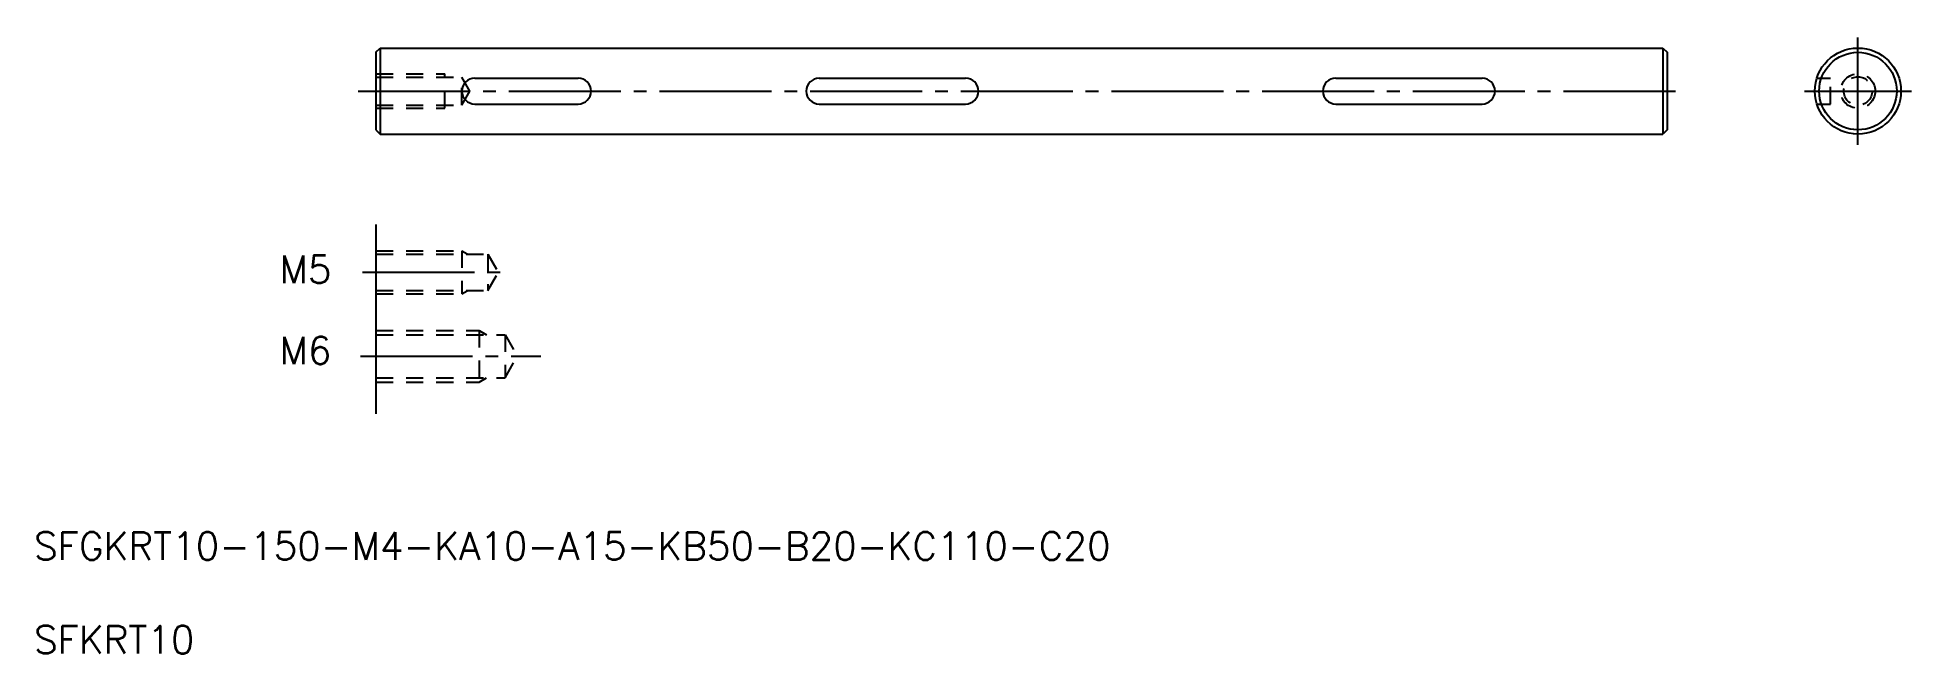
# Model space of a CAD drawing. Extents: x 40 to 258, y 73 to 144.
import ezdxf

# ---------------------------------------------------------------- set-up
doc = ezdxf.new("R2010")
doc.units = 0
doc.linetypes.add('CENTER', pattern=[17.5, 13, -1.5, 1.5, -1.5])
doc.linetypes.add('DASHED', pattern=[3.5, 2, -1.5])
doc.layers.get('0').update_dxf_attribs({"linetype": 'CONTINUOUS'})
doc.layers.add('CENTER', color=1, linetype='CENTER')
doc.styles.get("Standard").update_dxf_attribs({"font": 'txt.shx', "bigfont": '@extfont2.shx'})

msp = doc.modelspace()

# ---------------------------------------------------------------- linework, layer by layer
at = {"color": 7, "linetype": 'CONTINUOUS'}
for p, q in [((79.19, 142.7), (79.69, 143.2)), ((79.19, 142.7), (79.19, 133.7)), ((79.69, 143.2), (228.69, 143.2)), ((79.69, 143.2), (79.69, 133.2)), ((228.69, 143.2), (228.69, 133.2)), ((228.69, 143.2), (229.19, 142.7)), ((229.19, 142.7), (229.19, 133.7)), ((90.69, 139.7), (102.69, 139.7)), ((130.69, 139.7), (147.69, 139.7)), ((190.69, 139.7), (207.69, 139.7)), ((90.69, 136.7), (102.69, 136.7)), ((130.69, 136.7), (147.69, 136.7)), ((190.69, 136.7), (207.69, 136.7)), ((79.19, 133.7), (79.69, 133.2)), ((79.69, 133.2), (228.69, 133.2)), ((229.19, 133.7), (228.69, 133.2)), ((79.19, 122.7), (79.19, 100.75)), ((79.19, 119.67), (79.19, 114.67)), ((79.19, 110.42), (79.19, 104.42))]:
    msp.add_line(p, q, dxfattribs=at)
at = {"color": 3, "linetype": 'DASHED'}
for p, q in [((79.19, 140.2), (87.19, 140.2)), ((79.19, 139.82), (89.19, 139.82)), ((87.19, 136.2), (87.19, 140.2)), ((89.19, 136.57), (89.19, 139.82)), ((90.12, 138.2), (89.19, 139.82)), ((246.64, 139.7), (248.15, 139.7)), ((248.15, 136.7), (248.15, 139.7)), ((89.19, 136.57), (90.12, 138.2)), ((79.19, 136.57), (89.19, 136.57)), ((79.19, 136.2), (87.19, 136.2)), ((246.64, 136.7), (248.15, 136.7)), ((79.19, 119.67), (89.19, 119.67)), ((79.19, 119.27), (92.19, 119.27)), ((89.19, 119.67), (89.19, 114.67)), ((89.19, 119.67), (89.8, 119.32)), ((92.19, 119.27), (92.19, 115.07)), ((92.19, 119.27), (93.4, 117.17)), ((92.19, 115.07), (93.4, 117.17)), ((79.19, 115.07), (92.19, 115.07)), ((79.19, 114.67), (89.19, 114.67)), ((89.19, 114.67), (89.8, 115.02)), ((79.19, 110.42), (91.19, 110.42)), ((79.19, 109.92), (94.19, 109.92)), ((91.19, 110.42), (91.19, 104.42)), ((91.19, 110.42), (92.05, 109.92)), ((94.19, 109.92), (95.63, 107.42)), ((94.19, 109.92), (94.19, 104.92)), ((94.19, 104.92), (95.63, 107.42)), ((79.19, 104.92), (94.19, 104.92)), ((91.19, 104.42), (92.05, 104.92)), ((79.19, 104.42), (91.19, 104.42))]:
    msp.add_line(p, q, dxfattribs=at)
for p, q in [((89.44, 133.2), (89.44, 133.2)), ((99.19, 133.2), (99.19, 133.2))]:
    msp.add_line(p, q)
at = {"color": 7, "linetype": 'CONTINUOUS'}
for radius in [5, 4.5]:
    msp.add_circle((251.35, 138.2), radius, dxfattribs=at)
at = {"color": 3, "linetype": 'DASHED'}
for radius in [2, 1.65]:
    msp.add_circle((251.35, 138.2), radius, dxfattribs=at)
at = {"color": 7, "linetype": 'CONTINUOUS'}
for centre, start, end in [((90.69, 138.2), 90, 270), ((102.69, 138.2), 270, 90), ((130.69, 138.2), 90, 270), ((147.69, 138.2), 270, 90), ((190.69, 138.2), 90, 270), ((207.69, 138.2), 270, 90)]:
    msp.add_arc(centre, 1.5, start, end, dxfattribs=at)
at = {"layer": 'CENTER', "color": 1, "linetype": 'CENTER'}
for p, q in [((251.35, 131.97), (251.35, 144.42)), ((77.14, 138.2), (231.23, 138.2)), ((245.13, 138.2), (257.57, 138.2)), ((77.63, 117.17), (94.89, 117.17)), ((77.41, 107.42), (98.34, 107.42))]:
    msp.add_line(p, q, dxfattribs=at)

# ---------------------------------------------------------------- texts
at = {"color": 7, "linetype": 'CONTINUOUS'}
for s, p in [('M5', (68, 115.91)), ('M6', (68, 106.49))]:
    msp.add_text(s, height=3.2, dxfattribs=at).set_placement(p)
for s, p in [('SFGKRT10-150-M4-KA10-A15-KB50-B20-KC110-C20', (39.47, 83.79)), ('SFKRT10', (39.47, 72.92))]:
    msp.add_text(s, height=3.2).set_placement(p)

doc.saveas('drawing.dxf')
